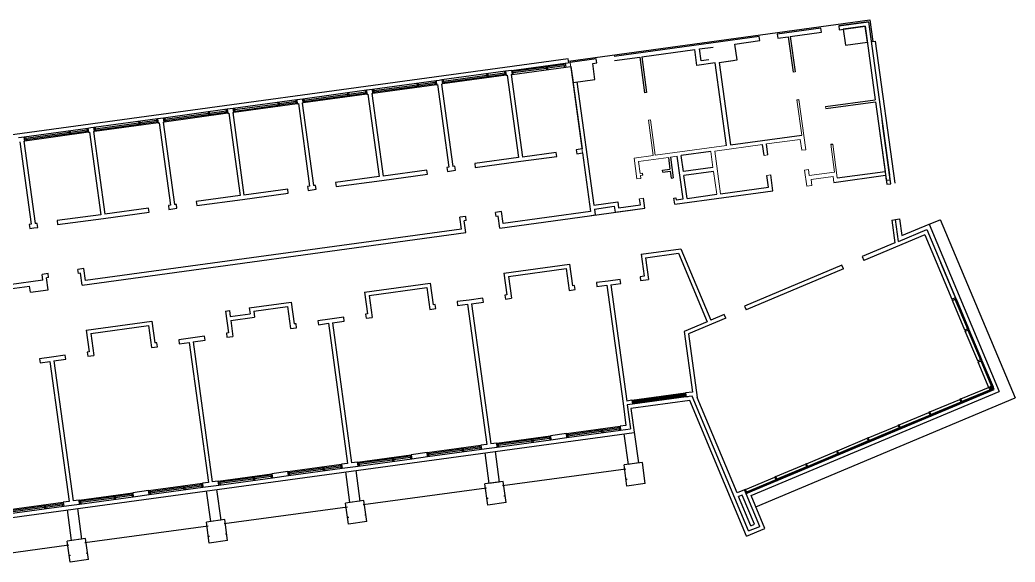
# Model space of a CAD drawing. Header units: millimetres. Extents: x 11680833 to 11851339, y -6212777 to -6078411.
# Drawn here: x 11724949 to 11774526, y -6105436 to -6078411 of the extents above; entities that cross this region are included whole.
import ezdxf

# ---------------------------------------------------------------- set-up
doc = ezdxf.new("R2010")
doc.units = ezdxf.units.MM
doc.header["$LTSCALE"] = 10
for name, color, linetype in [('A-WALL', 7, 'Continuous'), ('A—\\M+5C3C5\\M+5B4B0', 135, 'Continuous'), ('A—\\M+5C7BD\\M+5CCE5', 7, 'Continuous'), ('E2-RI-2F$0$A-GLAZ', 6, 'Continuous'), ('E2-RI-2F$0$A-GLAZ-CWMG', 3, 'Continuous'), ('E2-RW-12345F$0$A-WALL', 7, 'Continuous')]:
    doc.layers.add(name, color=color, linetype=linetype)

msp = doc.modelspace()

# ---------------------------------------------------------------- hatches: boundary and pattern name
at = {"layer": 'A—\\M+5C3C5\\M+5B4B0'}
h = msp.add_hatch(dxfattribs=at)
h.set_pattern_fill('ANSI32', color=256, scale=200, angle=45, style=0)
h.set_pattern_definition([(277.7833396, (0, 0), (74.30904464, 10.15706082), []), (277.7833396, (-21.384, -28.155), (74.30904464, 10.15706082), [])])
h.paths.add_polyline_path([(11755555, -6097507), (11758131, -6097155), (11758117, -6097056), (11755541, -6097408)])

# ---------------------------------------------------------------- linework, layer by layer
for p, q in [((11749146, -6080972), (11749173, -6081170)), ((11745678, -6081446), (11745705, -6081644)), ((11745975, -6081406), (11746002, -6081604)), ((11742210, -6081920), (11742237, -6082118)), ((11742507, -6081880), (11742534, -6082078)), ((11738742, -6082394), (11738769, -6082592)), ((11739040, -6082354), (11739067, -6082552)), ((11735275, -6082868), (11735302, -6083066)), ((11735572, -6082828), (11735599, -6083026)), ((11731807, -6083342), (11731834, -6083540)), ((11732104, -6083302), (11732131, -6083500)), ((11728339, -6083816), (11728366, -6084014)), ((11728636, -6083776), (11728663, -6083974)), ((11725169, -6084250), (11725196, -6084448)), ((11757642, -6087381), (11757989, -6087333)), ((11753409, -6088161), (11753607, -6088134)), ((11753409, -6088161), (11753607, -6088134)), ((11753409, -6088161), (11753607, -6088134))]:
    msp.add_line(p, q)
at = {"layer": 'A-WALL'}
for p, q in [((11735186, -6092923), (11735384, -6092896)), ((11735384, -6092896), (11735425, -6093193)), ((11736375, -6092760), (11736416, -6093058)), ((11736601, -6092932), (11736641, -6093229)), ((11735425, -6093193), (11736416, -6093058)), ((11735452, -6093391), (11736641, -6093229))]:
    msp.add_line(p, q, dxfattribs=at)
at = {"layer": 'A—\\M+5C3C5\\M+5B4B0', "color": 8}
for p, q in [((11752276, -6080464), (11767297, -6078411)), ((11767297, -6078411), (11767443, -6079481)), ((11767364, -6079492), (11767562, -6079464)), ((11767562, -6079464), (11768530, -6086549)), ((11752260, -6080344), (11714293, -6085535)), ((11752287, -6080543), (11752260, -6080344)), ((11768576, -6088359), (11768774, -6088332)), ((11768774, -6088332), (11768888, -6089164)), ((11770238, -6088597), (11770796, -6088374)), ((11770791, -6088364), (11774526, -6097254)), ((11768888, -6089164), (11770238, -6088597)), ((11770238, -6088597), (11773740, -6096934)), ((11761382, -6102124), (11773740, -6096934)), ((11758315, -6097382), (11755390, -6097782)), ((11761143, -6104144), (11758315, -6097382)), ((11761614, -6102677), (11774526, -6097254)), ((11755390, -6097782), (11755761, -6100496)), ((11720360, -6103781), (11755553, -6098970)), ((11755038, -6099041), (11755246, -6100567)), ((11748617, -6099918), (11748826, -6101444)), ((11748102, -6099989), (11748311, -6101515)), ((11741682, -6100866), (11741890, -6102392)), ((11755960, -6100469), (11755048, -6100594)), ((11755192, -6101644), (11755048, -6100594)), ((11755761, -6100496), (11755246, -6100567)), ((11756103, -6101519), (11755960, -6100469)), ((11741167, -6100937), (11741375, -6102463)), ((11734231, -6101885), (11734440, -6103411)), ((11734746, -6101814), (11734955, -6103340)), ((11749024, -6101417), (11748113, -6101542)), ((11748256, -6102592), (11748113, -6101542)), ((11748826, -6101444), (11748311, -6101515)), ((11749168, -6102467), (11749024, -6101417)), ((11756103, -6101519), (11755192, -6101644)), ((11742089, -6102365), (11741177, -6102490)), ((11741890, -6102392), (11741375, -6102463)), ((11742232, -6103415), (11742089, -6102365)), ((11762065, -6103758), (11761382, -6102124)), ((11727296, -6102833), (11727504, -6104359)), ((11727811, -6102762), (11728019, -6104288)), ((11741321, -6103540), (11741177, -6102490)), ((11749168, -6102467), (11748256, -6102592)), ((11735153, -6103313), (11734242, -6103438)), ((11734955, -6103340), (11734440, -6103411)), ((11735297, -6104363), (11735153, -6103313)), ((11734385, -6104488), (11734242, -6103438)), ((11742232, -6103415), (11741321, -6103540)), ((11761143, -6104144), (11762065, -6103758)), ((11728218, -6104261), (11727306, -6104386)), ((11727450, -6105436), (11727306, -6104386)), ((11728019, -6104288), (11727504, -6104359)), ((11728361, -6105311), (11728218, -6104261)), ((11735297, -6104363), (11734385, -6104488)), ((11728361, -6105311), (11727450, -6105436))]:
    msp.add_line(p, q, dxfattribs=at)
at = {"layer": 'A—\\M+5C3C5\\M+5B4B0'}
for p, q in [((11749443, -6080932), (11752118, -6080566)), ((11752085, -6080772), (11752058, -6080574)), ((11749146, -6080972), (11745975, -6081406)), ((11748263, -6081160), (11749095, -6081046)), ((11749086, -6080980), (11749113, -6081179)), ((11749470, -6081130), (11752145, -6080764)), ((11749529, -6081122), (11749502, -6080923)), ((11751176, -6080762), (11749511, -6080990)), ((11751185, -6080828), (11749520, -6081056)), ((11751194, -6080894), (11751167, -6080696)), ((11751253, -6080886), (11751226, -6080688)), ((11752067, -6080640), (11751235, -6080754)), ((11752076, -6080706), (11751244, -6080820)), ((11745678, -6081446), (11742507, -6081880)), ((11744727, -6081576), (11744754, -6081774)), ((11744786, -6081568), (11744813, -6081766)), ((11744795, -6081634), (11745627, -6081520)), ((11745618, -6081454), (11745645, -6081653)), ((11745705, -6081644), (11745678, -6081446)), ((11749173, -6081170), (11746002, -6081604)), ((11746034, -6081397), (11746062, -6081596)), ((11746043, -6081464), (11748203, -6081168)), ((11746052, -6081530), (11748212, -6081234)), ((11748194, -6081102), (11748221, -6081300)), ((11748254, -6081094), (11748281, -6081292)), ((11748272, -6081226), (11749104, -6081112)), ((11742210, -6081920), (11739040, -6082354)), ((11741259, -6082050), (11741286, -6082248)), ((11741318, -6082042), (11741345, -6082240)), ((11741327, -6082108), (11742160, -6081994)), ((11741336, -6082174), (11742169, -6082060)), ((11742151, -6081928), (11742178, -6082127)), ((11742237, -6082118), (11742210, -6081920)), ((11745705, -6081644), (11742534, -6082078)), ((11742567, -6081871), (11742594, -6082070)), ((11742576, -6081937), (11744736, -6081642)), ((11742585, -6082004), (11744745, -6081708)), ((11744804, -6081700), (11745636, -6081586)), ((11738742, -6082394), (11735572, -6082828)), ((11737791, -6082524), (11737818, -6082722)), ((11737851, -6082516), (11737878, -6082714)), ((11737860, -6082582), (11738692, -6082468)), ((11737869, -6082648), (11738701, -6082534)), ((11738683, -6082402), (11738710, -6082601)), ((11738769, -6082592), (11738742, -6082394)), ((11742237, -6082118), (11739067, -6082552)), ((11739099, -6082345), (11739126, -6082544)), ((11739108, -6082411), (11741268, -6082116)), ((11739117, -6082478), (11741277, -6082182)), ((11735275, -6082868), (11732104, -6083302)), ((11735302, -6083066), (11732131, -6083500)), ((11732173, -6083359), (11734332, -6083064)), ((11734323, -6082998), (11734350, -6083196)), ((11734383, -6082990), (11734410, -6083188)), ((11734392, -6083056), (11735224, -6082942)), ((11734401, -6083122), (11735233, -6083008)), ((11735215, -6082876), (11735242, -6083075)), ((11735302, -6083066), (11735275, -6082868)), ((11738769, -6082592), (11735599, -6083026)), ((11735631, -6082819), (11735658, -6083018)), ((11735640, -6082885), (11737800, -6082590)), ((11735649, -6082952), (11737809, -6082656)), ((11731807, -6083342), (11728636, -6083776)), ((11731834, -6083540), (11728663, -6083974)), ((11728705, -6083833), (11730865, -6083538)), ((11730856, -6083472), (11730883, -6083670)), ((11730915, -6083464), (11730942, -6083662)), ((11730924, -6083530), (11731756, -6083416)), ((11730933, -6083596), (11731765, -6083482)), ((11731747, -6083350), (11731774, -6083549)), ((11731834, -6083540), (11731807, -6083342)), ((11732163, -6083293), (11732191, -6083492)), ((11732182, -6083426), (11734341, -6083130)), ((11728339, -6083816), (11725169, -6084250)), ((11728366, -6084014), (11725196, -6084448)), ((11725237, -6084307), (11727397, -6084012)), ((11727388, -6083946), (11727415, -6084144)), ((11727447, -6083938), (11727474, -6084136)), ((11727456, -6084004), (11728289, -6083890)), ((11727465, -6084070), (11728298, -6083956)), ((11728280, -6083824), (11728307, -6084022)), ((11728696, -6083767), (11728723, -6083966)), ((11728714, -6083900), (11730874, -6083604)), ((11725228, -6084241), (11725255, -6084440)), ((11725246, -6084374), (11727406, -6084078)), ((11773482, -6096836), (11770831, -6090524)), ((11771560, -6092259), (11771375, -6092337)), ((11772021, -6093873), (11771399, -6092392)), ((11771531, -6092336), (11772153, -6093817)), ((11772177, -6093807), (11771555, -6092326)), ((11771583, -6092315), (11772205, -6093795)), ((11772666, -6095408), (11772044, -6093928)), ((11772153, -6093817), (11772177, -6093807)), ((11772200, -6093862), (11772177, -6093872)), ((11772177, -6093872), (11772798, -6095353)), ((11772822, -6095343), (11772200, -6093862)), ((11772228, -6093850), (11772850, -6095331)), ((11773241, -6096779), (11772689, -6095464)), ((11772822, -6095408), (11773374, -6096724)), ((11773398, -6096714), (11772845, -6095398)), ((11771823, -6097305), (11773276, -6096694)), ((11773332, -6096827), (11771879, -6097438)), ((11771888, -6097461), (11773342, -6096851)), ((11773415, -6096706), (11773241, -6096779)), ((11773241, -6096779), (11773265, -6096835)), ((11773265, -6096835), (11773438, -6096762)), ((11773342, -6096851), (11773332, -6096827)), ((11773374, -6096724), (11773398, -6096714)), ((11773399, -6096793), (11773394, -6096780)), ((11773426, -6096702), (11773415, -6096706)), ((11773449, -6096757), (11773426, -6096702)), ((11773438, -6096762), (11773449, -6096757)), ((11755435, -6097372), (11758110, -6097006)), ((11755442, -6097421), (11758117, -6097056)), ((11758131, -6097155), (11755456, -6097520)), ((11758138, -6097204), (11755462, -6097570)), ((11770286, -6097950), (11771767, -6097328)), ((11771879, -6097438), (11771888, -6097461)), ((11771823, -6097461), (11770342, -6098083)), ((11770352, -6098106), (11771833, -6097484)), ((11771833, -6097484), (11771823, -6097461)), ((11768750, -6098595), (11770231, -6097973)), ((11770287, -6098106), (11768806, -6098728)), ((11768815, -6098752), (11770297, -6098130)), ((11770297, -6098130), (11770287, -6098106)), ((11770342, -6098083), (11770352, -6098106)), ((11752170, -6099029), (11754845, -6098664)), ((11752197, -6099227), (11754872, -6098862)), ((11753903, -6098860), (11752238, -6099087)), ((11753912, -6098926), (11752247, -6099153)), ((11753894, -6098794), (11753921, -6098992)), ((11753953, -6098786), (11753980, -6098984)), ((11754795, -6098738), (11753962, -6098852)), ((11754804, -6098804), (11753971, -6098918)), ((11754786, -6098672), (11754813, -6098870)), ((11754845, -6098664), (11754872, -6098862)), ((11767213, -6099241), (11768695, -6098619)), ((11768750, -6098751), (11767269, -6099374)), ((11767279, -6099397), (11768760, -6098775)), ((11768760, -6098775), (11768750, -6098751)), ((11768806, -6098728), (11768815, -6098752)), ((11748702, -6099503), (11751377, -6099138)), ((11748729, -6099701), (11751404, -6099336)), ((11750435, -6099334), (11748771, -6099561)), ((11750444, -6099400), (11748780, -6099627)), ((11750426, -6099268), (11750453, -6099466)), ((11750486, -6099260), (11750513, -6099458)), ((11751327, -6099212), (11750495, -6099326)), ((11751336, -6099278), (11750504, -6099392)), ((11751318, -6099146), (11751345, -6099344)), ((11751377, -6099138), (11751404, -6099336)), ((11752170, -6099029), (11752197, -6099227)), ((11752229, -6099021), (11752256, -6099219)), ((11765677, -6099886), (11767158, -6099264)), ((11767214, -6099397), (11765733, -6100019)), ((11765743, -6100042), (11767224, -6099420)), ((11767224, -6099420), (11767214, -6099397)), ((11767269, -6099374), (11767279, -6099397)), ((11745234, -6099977), (11747910, -6099612)), ((11745261, -6100175), (11747937, -6099810)), ((11746967, -6099808), (11745303, -6100035)), ((11746976, -6099874), (11745312, -6100101)), ((11746958, -6099742), (11746985, -6099940)), ((11747018, -6099734), (11747045, -6099932)), ((11747859, -6099686), (11747027, -6099800)), ((11747868, -6099752), (11747036, -6099866)), ((11747850, -6099620), (11747877, -6099818)), ((11747910, -6099612), (11747937, -6099810)), ((11748702, -6099503), (11748729, -6099701)), ((11748762, -6099495), (11748789, -6099693)), ((11764141, -6100531), (11765622, -6099909)), ((11741767, -6100451), (11744442, -6100086)), ((11741794, -6100649), (11744469, -6100284)), ((11743500, -6100282), (11741835, -6100509)), ((11743509, -6100348), (11741844, -6100575)), ((11743491, -6100216), (11743518, -6100414)), ((11743550, -6100208), (11743577, -6100406)), ((11744391, -6100160), (11743559, -6100274)), ((11744400, -6100226), (11743568, -6100340)), ((11744382, -6100094), (11744409, -6100292)), ((11744442, -6100086), (11744469, -6100284)), ((11745234, -6099977), (11745261, -6100175)), ((11745294, -6099969), (11745321, -6100167)), ((11765677, -6100042), (11764196, -6100664)), ((11764206, -6100688), (11765687, -6100066)), ((11765687, -6100066), (11765677, -6100042)), ((11765733, -6100019), (11765743, -6100042)), ((11738299, -6100925), (11740974, -6100560)), ((11738326, -6101123), (11741001, -6100758)), ((11738358, -6100917), (11738385, -6101115)), ((11740032, -6100756), (11738367, -6100983)), ((11740041, -6100822), (11738376, -6101049)), ((11740023, -6100690), (11740050, -6100888)), ((11740082, -6100682), (11740109, -6100880)), ((11740924, -6100634), (11740091, -6100748)), ((11740933, -6100700), (11740100, -6100814)), ((11740915, -6100568), (11740942, -6100766)), ((11740974, -6100560), (11741001, -6100758)), ((11741767, -6100451), (11741794, -6100649)), ((11741826, -6100443), (11741853, -6100641)), ((11762604, -6101177), (11764085, -6100555)), ((11764141, -6100687), (11762660, -6101310)), ((11762670, -6101333), (11764151, -6100711)), ((11764151, -6100711), (11764141, -6100687)), ((11764196, -6100664), (11764206, -6100688)), ((11734831, -6101399), (11737506, -6101034)), ((11734831, -6101399), (11734858, -6101597)), ((11734858, -6101597), (11737533, -6101232)), ((11734891, -6101391), (11734918, -6101589)), ((11736564, -6101230), (11734900, -6101457)), ((11736573, -6101296), (11734909, -6101523)), ((11736555, -6101164), (11736582, -6101362)), ((11736615, -6101156), (11736642, -6101354)), ((11737456, -6101108), (11736624, -6101222)), ((11737465, -6101174), (11736633, -6101288)), ((11737447, -6101042), (11737474, -6101240)), ((11737506, -6101034), (11737533, -6101232)), ((11738299, -6100925), (11738326, -6101123)), ((11761095, -6101810), (11762549, -6101200)), ((11762605, -6101333), (11761151, -6101943)), ((11761161, -6101967), (11762614, -6101356)), ((11762614, -6101356), (11762605, -6101333)), ((11762660, -6101310), (11762670, -6101333)), ((11731363, -6101873), (11734039, -6101508)), ((11731363, -6101873), (11731390, -6102071)), ((11731390, -6102071), (11734066, -6101706)), ((11731423, -6101865), (11731450, -6102063)), ((11733096, -6101704), (11731432, -6101931)), ((11733105, -6101770), (11731441, -6101997)), ((11733087, -6101638), (11733114, -6101836)), ((11733147, -6101630), (11733174, -6101828)), ((11733988, -6101582), (11733156, -6101696)), ((11733997, -6101648), (11733165, -6101762)), ((11733979, -6101516), (11734006, -6101714)), ((11734039, -6101508), (11734066, -6101706)), ((11761095, -6101810), (11761040, -6101834)), ((11761040, -6101834), (11761117, -6102018)), ((11761161, -6101968), (11761095, -6101810)), ((11727896, -6102347), (11730571, -6101982)), ((11727896, -6102347), (11727923, -6102545)), ((11727923, -6102545), (11730598, -6102180)), ((11727955, -6102339), (11727982, -6102537)), ((11729629, -6102178), (11727964, -6102405)), ((11729638, -6102244), (11727973, -6102471)), ((11729620, -6102112), (11729647, -6102310)), ((11729679, -6102104), (11729706, -6102302)), ((11730520, -6102056), (11729688, -6102170)), ((11730529, -6102122), (11729697, -6102236)), ((11730511, -6101990), (11730538, -6102188)), ((11730571, -6101982), (11730598, -6102180)), ((11761117, -6102018), (11761173, -6101995)), ((11761151, -6101943), (11761161, -6101967)), ((11761173, -6101995), (11761161, -6101968)), ((11724428, -6102821), (11727103, -6102456)), ((11724455, -6103019), (11727130, -6102654)), ((11726161, -6102652), (11724496, -6102879)), ((11726170, -6102718), (11724505, -6102945)), ((11726152, -6102586), (11726179, -6102784)), ((11726211, -6102578), (11726238, -6102776)), ((11727053, -6102530), (11726220, -6102644)), ((11727062, -6102596), (11726229, -6102710)), ((11727044, -6102464), (11727071, -6102662)), ((11727103, -6102456), (11727130, -6102654))]:
    msp.add_line(p, q, dxfattribs=at)
at = {"layer": 'A—\\M+5C3C5\\M+5B4B0', "extrusion": (0, 0, -1)}
for p, q in [((11771549, -6092264), (11771375, -6092337)), ((11771375, -6092337), (11771399, -6092392)), ((11771399, -6092392), (11771572, -6092319)), ((11771560, -6092259), (11771549, -6092264)), ((11771583, -6092315), (11771560, -6092259)), ((11771572, -6092319), (11771583, -6092315)), ((11772194, -6093800), (11772021, -6093873)), ((11772021, -6093873), (11772044, -6093928)), ((11772044, -6093928), (11772217, -6093855)), ((11772205, -6093795), (11772194, -6093800)), ((11772228, -6093850), (11772205, -6093795)), ((11772217, -6093855), (11772228, -6093850)), ((11772839, -6095335), (11772666, -6095408)), ((11772666, -6095408), (11772689, -6095464)), ((11772689, -6095464), (11772862, -6095391)), ((11772850, -6095331), (11772839, -6095335)), ((11772873, -6095386), (11772850, -6095331)), ((11772862, -6095391), (11772873, -6095386)), ((11773331, -6096671), (11773276, -6096694)), ((11773276, -6096694), (11773342, -6096851)), ((11773398, -6096828), (11773331, -6096671)), ((11773342, -6096851), (11773354, -6096879)), ((11773354, -6096879), (11773409, -6096855)), ((11773409, -6096855), (11773398, -6096828)), ((11771823, -6097305), (11771767, -6097328)), ((11771767, -6097328), (11771833, -6097485)), ((11771889, -6097462), (11771823, -6097305)), ((11771833, -6097485), (11771845, -6097512)), ((11771845, -6097512), (11771900, -6097489)), ((11771900, -6097489), (11771889, -6097462)), ((11770286, -6097950), (11770231, -6097973)), ((11770231, -6097973), (11770297, -6098131)), ((11770352, -6098107), (11770286, -6097950)), ((11770297, -6098131), (11770308, -6098158)), ((11770308, -6098158), (11770364, -6098134)), ((11770364, -6098134), (11770352, -6098107)), ((11768750, -6098595), (11768695, -6098619)), ((11768695, -6098619), (11768761, -6098776)), ((11768816, -6098753), (11768750, -6098595)), ((11768761, -6098776), (11768772, -6098803)), ((11768772, -6098803), (11768827, -6098780)), ((11768827, -6098780), (11768816, -6098753)), ((11767213, -6099241), (11767158, -6099264)), ((11767158, -6099264), (11767224, -6099421)), ((11767279, -6099398), (11767213, -6099241)), ((11767224, -6099421), (11767236, -6099448)), ((11767236, -6099448), (11767291, -6099425)), ((11767291, -6099425), (11767279, -6099398)), ((11765677, -6099886), (11765622, -6099909)), ((11765622, -6099909), (11765688, -6100067)), ((11765743, -6100043), (11765677, -6099886)), ((11765688, -6100067), (11765699, -6100094)), ((11765699, -6100094), (11765754, -6100070)), ((11765754, -6100070), (11765743, -6100043)), ((11764141, -6100531), (11764085, -6100555)), ((11764085, -6100555), (11764151, -6100712)), ((11764207, -6100689), (11764141, -6100531)), ((11764151, -6100712), (11764163, -6100739)), ((11764163, -6100739), (11764218, -6100716)), ((11764218, -6100716), (11764207, -6100689)), ((11762604, -6101177), (11762549, -6101200)), ((11762549, -6101200), (11762615, -6101357)), ((11762670, -6101334), (11762604, -6101177)), ((11762615, -6101357), (11762626, -6101384)), ((11762626, -6101384), (11762682, -6101361)), ((11762682, -6101361), (11762670, -6101334))]:
    msp.add_line(p, q, dxfattribs=at)
at = {"layer": 'A—\\M+5C3C5\\M+5B4B0'}
for points in [[(11755483, -6097416), (11755496, -6097515)], [(11755508, -6097412), (11755521, -6097511)]]:
    msp.add_lwpolyline(points, dxfattribs=at)
at = {"layer": 'A—\\M+5C3C5\\M+5B4B0', "color": 8}
for points in [[(11748992, -6101623), (11755135, -6100784)], [(11755146, -6101307), (11755205, -6101299)], [(11742056, -6102571), (11748199, -6101732)], [(11748210, -6102255), (11748270, -6102247)], [(11749062, -6102139), (11749122, -6102131)], [(11735121, -6103519), (11741264, -6102680)], [(11741275, -6103203), (11741334, -6103195)], [(11742127, -6103087), (11742186, -6103079)], [(11728185, -6104467), (11734328, -6103628)], [(11734339, -6104151), (11734399, -6104143)], [(11735191, -6104035), (11735251, -6104027)], [(11721250, -6105415), (11727393, -6104576)], [(11727404, -6105099), (11727463, -6105091)], [(11728256, -6104983), (11728315, -6104975)]]:
    msp.add_lwpolyline(points, dxfattribs=at)
at = {"layer": 'A—\\M+5C7BD\\M+5CCE5'}
for p, q in [((11767228, -6078501), (11765742, -6078704)), ((11765742, -6078704), (11767228, -6078501)), ((11767228, -6078501), (11765742, -6078704)), ((11765742, -6078704), (11767228, -6078501)), ((11767228, -6078501), (11768271, -6086130)), ((11767228, -6078501), (11768271, -6086130)), ((11764850, -6078826), (11762671, -6079124)), ((11764850, -6078826), (11762671, -6079124)), ((11763327, -6079236), (11764878, -6079024)), ((11764878, -6079024), (11764850, -6078826)), ((11764878, -6079024), (11764850, -6078826)), ((11765742, -6078704), (11765769, -6078902)), ((11765742, -6078704), (11765769, -6078902)), ((11765769, -6078902), (11767057, -6078726)), ((11765769, -6078902), (11767057, -6078726)), ((11765967, -6078875), (11766076, -6079668)), ((11765967, -6078875), (11766076, -6079668)), ((11767057, -6078726), (11767558, -6082392)), ((11767057, -6078726), (11767558, -6082392)), ((11761779, -6079246), (11754547, -6080234)), ((11761779, -6079246), (11754547, -6080234)), ((11760568, -6079613), (11761806, -6079444)), ((11760568, -6079613), (11761806, -6079444)), ((11761806, -6079444), (11761779, -6079246)), ((11761806, -6079444), (11761779, -6079246)), ((11762671, -6079124), (11762698, -6079322)), ((11762671, -6079124), (11762698, -6079322)), ((11762698, -6079322), (11763227, -6079250)), ((11762698, -6079322), (11763227, -6079250)), ((11763227, -6079250), (11763468, -6081008)), ((11763327, -6079236), (11763567, -6080995)), ((11755925, -6080248), (11758570, -6079886)), ((11755925, -6080248), (11758570, -6079886)), ((11758798, -6079855), (11759478, -6079762)), ((11758798, -6079855), (11759478, -6079762)), ((11759478, -6079762), (11759478, -6079762)), ((11759478, -6079762), (11759478, -6079762)), ((11760676, -6080406), (11760568, -6079613)), ((11752118, -6080566), (11752366, -6080532)), ((11752118, -6080566), (11752145, -6080764)), ((11753655, -6080356), (11752367, -6080532)), ((11753655, -6080356), (11752367, -6080532)), ((11753483, -6080581), (11753682, -6080554)), ((11753483, -6080581), (11753682, -6080554)), ((11753682, -6080554), (11753655, -6080356)), ((11753682, -6080554), (11753655, -6080356)), ((11753682, -6080554), (11753682, -6080554)), ((11753682, -6080554), (11753682, -6080554)), ((11754574, -6080432), (11755826, -6080261)), ((11754574, -6080432), (11755826, -6080261)), ((11755826, -6080261), (11756070, -6082049)), ((11755826, -6080261), (11756070, -6082049)), ((11755925, -6080248), (11756169, -6082036)), ((11755925, -6080248), (11756169, -6082036)), ((11759784, -6080528), (11760676, -6080406)), ((11759784, -6080528), (11760478, -6080433)), ((11759784, -6080528), (11760346, -6084640)), ((11749443, -6080932), (11749146, -6080972)), ((11749173, -6081170), (11749146, -6080972)), ((11749443, -6080932), (11749470, -6081130)), ((11752145, -6080764), (11752394, -6080730)), ((11752393, -6080730), (11752956, -6084842)), ((11752393, -6080730), (11752956, -6084842)), ((11745827, -6081426), (11745678, -6081446)), ((11745678, -6081446), (11745705, -6081644)), ((11745975, -6081406), (11745827, -6081426)), ((11745975, -6081406), (11746002, -6081604)), ((11749173, -6081170), (11749223, -6081163)), ((11749223, -6081163), (11749785, -6085275)), ((11749421, -6081136), (11749470, -6081130)), ((11749421, -6081136), (11749983, -6085248)), ((11752700, -6081496), (11753540, -6087639)), ((11752700, -6081496), (11753540, -6087639)), ((11742360, -6081900), (11742210, -6081920)), ((11742210, -6081920), (11742237, -6082118)), ((11742507, -6081880), (11742360, -6081900)), ((11742486, -6082084), (11742534, -6082078)), ((11742534, -6082078), (11742507, -6081880)), ((11742507, -6081880), (11742534, -6082078)), ((11745705, -6081644), (11745755, -6081638)), ((11745755, -6081638), (11746317, -6085749)), ((11745953, -6081610), (11746002, -6081604)), ((11745953, -6081610), (11746516, -6085722)), ((11738892, -6082374), (11738742, -6082394)), ((11739039, -6082354), (11738892, -6082374)), ((11739018, -6082558), (11739067, -6082552)), ((11739018, -6082558), (11739580, -6086670)), ((11739067, -6082552), (11739039, -6082354)), ((11739040, -6082354), (11739067, -6082552)), ((11742237, -6082118), (11742288, -6082112)), ((11742288, -6082112), (11742850, -6086223)), ((11742486, -6082084), (11743048, -6086196)), ((11765081, -6082731, 0), (11767558, -6082392)), ((11765081, -6082731, 0), (11767558, -6082392)), ((11765095, -6082830, 0), (11767572, -6082491)), ((11765095, -6082830, 0), (11767572, -6082491)), ((11767572, -6082491), (11768046, -6085959)), ((11767572, -6082491), (11768046, -6085959)), ((11735424, -6082848), (11735275, -6082868)), ((11735302, -6083066), (11735352, -6083060)), ((11735352, -6083060), (11735914, -6087171)), ((11735572, -6082828), (11735424, -6082848)), ((11735550, -6083033), (11735599, -6083026)), ((11735550, -6083033), (11736112, -6087144)), ((11735599, -6083026), (11735572, -6082828)), ((11735572, -6082828), (11735599, -6083026)), ((11738769, -6082592), (11738820, -6082586)), ((11738820, -6082586), (11739382, -6086697)), ((11731956, -6083322), (11731807, -6083342)), ((11731807, -6083342), (11731834, -6083541)), ((11731834, -6083541), (11731884, -6083534)), ((11731884, -6083534), (11732446, -6087645)), ((11732104, -6083302), (11731956, -6083322)), ((11732082, -6083507), (11732131, -6083500)), ((11732082, -6083507), (11732644, -6087618)), ((11732131, -6083500), (11732104, -6083302)), ((11732104, -6083302), (11732131, -6083500)), ((11768305, -6086378, 0), (11767898, -6083405, 0)), ((11728489, -6083796), (11728339, -6083816)), ((11728339, -6083816), (11728366, -6084015)), ((11728366, -6084015), (11728417, -6084008)), ((11728417, -6084008), (11728979, -6088119)), ((11728636, -6083776), (11728489, -6083796)), ((11728615, -6083981), (11728663, -6083974)), ((11728615, -6083981), (11729177, -6088092)), ((11728663, -6083974), (11728636, -6083776)), ((11728636, -6083776), (11728663, -6083974)), ((11767755, -6083829), (11768134, -6086603)), ((11768332, -6086576), (11767939, -6083702)), ((11725021, -6084270), (11724871, -6084290)), ((11724949, -6084482), (11725511, -6088593)), ((11725168, -6084250), (11725021, -6084270)), ((11725147, -6084455), (11725196, -6084448)), ((11725147, -6084455), (11725709, -6088566)), ((11725196, -6084448), (11725168, -6084250)), ((11725169, -6084250), (11725196, -6084448)), ((11760346, -6084639), (11763898, -6084154)), ((11751668, -6085018), (11749983, -6085248)), ((11751695, -6085216), (11751668, -6085018)), ((11752956, -6084842), (11752658, -6084883)), ((11752658, -6084883), (11752685, -6085081)), ((11752685, -6085081), (11752983, -6085040)), ((11752983, -6085040), (11753382, -6087963)), ((11752983, -6085040), (11753382, -6087963)), ((11749785, -6085275), (11747605, -6085573)), ((11747632, -6085772), (11749911, -6085460)), ((11749911, -6085460), (11751695, -6085216)), ((11745227, -6085898), (11743048, -6086196)), ((11745255, -6086097), (11745227, -6085898)), ((11746317, -6085749), (11746218, -6085763)), ((11746218, -6085763), (11746245, -6085961)), ((11746245, -6085961), (11746444, -6085934)), ((11746444, -6085934), (11746642, -6085907)), ((11746615, -6085709), (11746516, -6085722)), ((11746642, -6085907), (11746615, -6085709)), ((11747605, -6085573), (11747632, -6085772)), ((11765668, -6086284), (11768046, -6085959)), ((11765668, -6086284), (11768046, -6085959)), ((11742850, -6086223), (11740670, -6086521)), ((11740670, -6086521), (11740697, -6086720)), ((11740697, -6086720), (11742976, -6086408)), ((11742976, -6086408), (11745255, -6086097)), ((11765497, -6086509), (11768073, -6086157)), ((11765497, -6086509), (11768073, -6086157)), ((11768073, -6086157), (11768107, -6086405, 0)), ((11768106, -6086405, 0), (11768305, -6086378, 0)), ((11738292, -6086846), (11736112, -6087144)), ((11738319, -6087045), (11738292, -6086846)), ((11739382, -6086697), (11739283, -6086711)), ((11739283, -6086711), (11739310, -6086909)), ((11739310, -6086909), (11739508, -6086882)), ((11739508, -6086882), (11739706, -6086855)), ((11739679, -6086657), (11739580, -6086670)), ((11739706, -6086855), (11739679, -6086657)), ((11768134, -6086603), (11768332, -6086576)), ((11735914, -6087171), (11733734, -6087469)), ((11733734, -6087469), (11733761, -6087668)), ((11733761, -6087668), (11736040, -6087356)), ((11736040, -6087356), (11738319, -6087045)), ((11729105, -6088304), (11731384, -6087993)), ((11731356, -6087794), (11729177, -6088092)), ((11731384, -6087993), (11731356, -6087794)), ((11732446, -6087645), (11732347, -6087659)), ((11732347, -6087659), (11732374, -6087857)), ((11732374, -6087857), (11732572, -6087830)), ((11732572, -6087830), (11732771, -6087803)), ((11732744, -6087605), (11732644, -6087618)), ((11732771, -6087803), (11732744, -6087605)), ((11748942, -6087964), (11748644, -6088005)), ((11748671, -6088203), (11748644, -6088005)), ((11749023, -6088559), (11748942, -6087964)), ((11753382, -6087963), (11749023, -6088559)), ((11753567, -6087837), (11753607, -6088134)), ((11753567, -6087837), (11753607, -6088134)), ((11753806, -6088107), (11756084, -6087796)), ((11754598, -6087999), (11756084, -6087796)), ((11728979, -6088119), (11726799, -6088417)), ((11726799, -6088417), (11726826, -6088616)), ((11726826, -6088616), (11729105, -6088304)), ((11747158, -6088208), (11746861, -6088249)), ((11746942, -6088843), (11746861, -6088249)), ((11747185, -6088406), (11747086, -6088420)), ((11747167, -6089014), (11747086, -6088420)), ((11747185, -6088406), (11747158, -6088208)), ((11748770, -6088190), (11748671, -6088203)), ((11748852, -6088784), (11748770, -6088190)), ((11748852, -6088784), (11753806, -6088107)), ((11768378, -6088386), (11768576, -6088359)), ((11768378, -6088386), (11768534, -6089529)), ((11768725, -6089449), (11768576, -6088359)), ((11725511, -6088593), (11725412, -6088607)), ((11725412, -6088607), (11725439, -6088805)), ((11725439, -6088805), (11725637, -6088778)), ((11725637, -6088778), (11725835, -6088751)), ((11725808, -6088553), (11725709, -6088566)), ((11725835, -6088751), (11725808, -6088553)), ((11728045, -6091628), (11747167, -6089014)), ((11746942, -6088843), (11728216, -6091403)), ((11768725, -6089449), (11770131, -6088858)), ((11770131, -6088858), (11771560, -6092259)), ((11770024, -6089120), (11766988, -6090395)), ((11770024, -6089120), (11771375, -6092337)), ((11755894, -6090093), (11757875, -6089822)), ((11757875, -6089822), (11759369, -6093378)), ((11768534, -6089529), (11766911, -6090211)), ((11755894, -6090093), (11756043, -6091182)), ((11756119, -6090264), (11757750, -6090041)), ((11756119, -6090264), (11756268, -6091353)), ((11757750, -6090041), (11759184, -6093456)), ((11766911, -6090211), (11766988, -6090395)), ((11728135, -6090808), (11727838, -6090849)), ((11727865, -6091047), (11727838, -6090849)), ((11728216, -6091403), (11728135, -6090808)), ((11749057, -6091027), (11752327, -6090580)), ((11749283, -6091198), (11752156, -6090805)), ((11752156, -6090805), (11752305, -6091895)), ((11752327, -6090580), (11752476, -6091670)), ((11765897, -6090637), (11761047, -6092674)), ((11765974, -6090821), (11761124, -6092858)), ((11765974, -6090821), (11765897, -6090637)), ((11726095, -6091390), (11724411, -6091620)), ((11726352, -6091052), (11726054, -6091093)), ((11726095, -6091390), (11726054, -6091093)), ((11726379, -6091250), (11726280, -6091264)), ((11726361, -6091858), (11726280, -6091264)), ((11726379, -6091250), (11726352, -6091052)), ((11727964, -6091034), (11727865, -6091047)), ((11728045, -6091628), (11727964, -6091034)), ((11749057, -6091027), (11749206, -6092117)), ((11749283, -6091198), (11749432, -6092288)), ((11754259, -6091426), (11753665, -6091507)), ((11754854, -6091345), (11754259, -6091426)), ((11754259, -6091426), (11754259, -6091426)), ((11754881, -6091543), (11754854, -6091345)), ((11756043, -6091182), (11755845, -6091209)), ((11755845, -6091209), (11755872, -6091408)), ((11755872, -6091408), (11756268, -6091353)), ((11724438, -6091818), (11725428, -6091683)), ((11725469, -6091980), (11725428, -6091683)), ((11725428, -6091683), (11725428, -6091683)), ((11725469, -6091980), (11726361, -6091858)), ((11742122, -6091975), (11745391, -6091528)), ((11742122, -6091975), (11742271, -6093065)), ((11742347, -6092146), (11745220, -6091753)), ((11745220, -6091753), (11745369, -6092843)), ((11745391, -6091528), (11745540, -6092618)), ((11752305, -6091895), (11752602, -6091855)), ((11752575, -6091656), (11752476, -6091670)), ((11752602, -6091855), (11752575, -6091656)), ((11753665, -6091507), (11753692, -6091706)), ((11753692, -6091706), (11754187, -6091638)), ((11754187, -6091638), (11754993, -6097533)), ((11754385, -6091611), (11754881, -6091543)), ((11754385, -6091611), (11755178, -6097407)), ((11736375, -6092760), (11738456, -6092476)), ((11738456, -6092476), (11738605, -6093566)), ((11742347, -6092146), (11742496, -6093236)), ((11747324, -6092374), (11746729, -6092455)), ((11746729, -6092455), (11746756, -6092654)), ((11748017, -6092279), (11747324, -6092374)), ((11747450, -6092559), (11748044, -6092478)), ((11748044, -6092478), (11748017, -6092279)), ((11749206, -6092117), (11749107, -6092130)), ((11749107, -6092130), (11749134, -6092329)), ((11749134, -6092329), (11749432, -6092288)), ((11735186, -6092923), (11735385, -6092896)), ((11735186, -6092923), (11735335, -6094013)), ((11736601, -6092932), (11738285, -6092701)), ((11738285, -6092701), (11738434, -6093791)), ((11745369, -6092843), (11745667, -6092803)), ((11745639, -6092604), (11745540, -6092618)), ((11745667, -6092803), (11745639, -6092604)), ((11746756, -6092654), (11747252, -6092586)), ((11747252, -6092586), (11748207, -6099571)), ((11747450, -6092559), (11748405, -6099544)), ((11761047, -6092674), (11761124, -6092858)), ((11728251, -6093871), (11731520, -6093424)), ((11731520, -6093424), (11731669, -6094514)), ((11735452, -6093391), (11735561, -6094184)), ((11740388, -6093322), (11739794, -6093403)), ((11739794, -6093403), (11739821, -6093602)), ((11741082, -6093227), (11740388, -6093322)), ((11740514, -6093507), (11741109, -6093426)), ((11741109, -6093426), (11741082, -6093227)), ((11742271, -6093065), (11742172, -6093078)), ((11742172, -6093078), (11742199, -6093277)), ((11742199, -6093277), (11742496, -6093236)), ((11759184, -6093456), (11758034, -6093939)), ((11760110, -6093284), (11758253, -6094064)), ((11760033, -6093099), (11759369, -6093378)), ((11760110, -6093284), (11760033, -6093099)), ((11728251, -6093871), (11728400, -6094961)), ((11728476, -6094042), (11731349, -6093649)), ((11731349, -6093649), (11731498, -6094739)), ((11738434, -6093791), (11738731, -6093751)), ((11738704, -6093552), (11738605, -6093566)), ((11738731, -6093751), (11738704, -6093552)), ((11739821, -6093602), (11740316, -6093534)), ((11740316, -6093534), (11741271, -6100519)), ((11740514, -6093507), (11741469, -6100492)), ((11758034, -6093939), (11758447, -6096960)), ((11728476, -6094042), (11728625, -6095132)), ((11733453, -6094270), (11732858, -6094351)), ((11732858, -6094351), (11732885, -6094550)), ((11734146, -6094175), (11733453, -6094270)), ((11733579, -6094455), (11734173, -6094374)), ((11733579, -6094455), (11734534, -6101440)), ((11734173, -6094374), (11734146, -6094175)), ((11735335, -6094013), (11735236, -6094026)), ((11735236, -6094026), (11735263, -6094225)), ((11735263, -6094225), (11735561, -6094184)), ((11758253, -6094064), (11758687, -6097235)), ((11728400, -6094961), (11728301, -6094974)), ((11731498, -6094739), (11731796, -6094699)), ((11731768, -6094500), (11731669, -6094514)), ((11731796, -6094699), (11731768, -6094500)), ((11732885, -6094550), (11733381, -6094482)), ((11733381, -6094482), (11734336, -6101467)), ((11726517, -6095218), (11725923, -6095299)), ((11725923, -6095299), (11725950, -6095498)), ((11725950, -6095498), (11726445, -6095430)), ((11726445, -6095430), (11727400, -6102415)), ((11727211, -6095123), (11726517, -6095218)), ((11726643, -6095403), (11727238, -6095322)), ((11726643, -6095403), (11727598, -6102388)), ((11727238, -6095322), (11727211, -6095123)), ((11728301, -6094974), (11728328, -6095173)), ((11728328, -6095173), (11728625, -6095132)), ((11761125, -6102015), (11773482, -6096836)), ((11755435, -6097372), (11755178, -6097407)), ((11755435, -6097372), (11755462, -6097570)), ((11758447, -6096960), (11758110, -6097006)), ((11758110, -6097006), (11758138, -6097204)), ((11758440, -6097163), (11758138, -6097204)), ((11758235, -6097191), (11758138, -6097204)), ((11761250, -6103883), (11758440, -6097163)), ((11760674, -6101987), (11758687, -6097235)), ((11754993, -6097535), (11755142, -6098623)), ((11755462, -6097570), (11755205, -6097605)), ((11755205, -6097605), (11755367, -6098794)), ((11755142, -6098623), (11754845, -6098664)), ((11754845, -6098664), (11754872, -6098862)), ((11754872, -6098862), (11755367, -6098794)), ((11752170, -6099029), (11751377, -6099138)), ((11751377, -6099138), (11751404, -6099336)), ((11751404, -6099336), (11752197, -6099227)), ((11752197, -6099227), (11752170, -6099029)), ((11748207, -6099571), (11747909, -6099612)), ((11747909, -6099612), (11747937, -6099810)), ((11747937, -6099810), (11748333, -6099756)), ((11748333, -6099756), (11748729, -6099701)), ((11748702, -6099503), (11748405, -6099544)), ((11748729, -6099701), (11748702, -6099503)), ((11745234, -6099977), (11744442, -6100086)), ((11744442, -6100086), (11744469, -6100284)), ((11744469, -6100284), (11745261, -6100175)), ((11745261, -6100175), (11745234, -6099977)), ((11741271, -6100519), (11740974, -6100560)), ((11740974, -6100560), (11741001, -6100758)), ((11741001, -6100758), (11741397, -6100704)), ((11741397, -6100704), (11741794, -6100649)), ((11741767, -6100451), (11741469, -6100492)), ((11741794, -6100649), (11741767, -6100451)), ((11734831, -6101399), (11734534, -6101440)), ((11734858, -6101597), (11734831, -6101399)), ((11738299, -6100925), (11737506, -6101034)), ((11737506, -6101034), (11737533, -6101232)), ((11737533, -6101232), (11738326, -6101123)), ((11738326, -6101123), (11738299, -6100925)), ((11731363, -6101873), (11730571, -6101981)), ((11731390, -6102071), (11731363, -6101873)), ((11734336, -6101467), (11734038, -6101508)), ((11734038, -6101508), (11734066, -6101706)), ((11734066, -6101706), (11734462, -6101652)), ((11734462, -6101652), (11734858, -6101597)), ((11761043, -6101832), (11760674, -6101987)), ((11761804, -6103653), (11761043, -6101832)), ((11727896, -6102347), (11727598, -6102388)), ((11727923, -6102545), (11727896, -6102347)), ((11730571, -6101981), (11730598, -6102180)), ((11730598, -6102180), (11731390, -6102071)), ((11760936, -6102094), (11760751, -6102171)), ((11761358, -6103622), (11760751, -6102171)), ((11761542, -6103545), (11760936, -6102094)), ((11727400, -6102415), (11727103, -6102455)), ((11727103, -6102455), (11727130, -6102654)), ((11727130, -6102654), (11727526, -6102600)), ((11727526, -6102600), (11727923, -6102545)), ((11761250, -6103883), (11761804, -6103653)), ((11761250, -6103883), (11761804, -6103653)), ((11761358, -6103622), (11761543, -6103545)), ((11761804, -6103653), (11761805, -6103652)), ((11761881, -6103835), (11761881, -6103836)), ((11761327, -6104067), (11761327, -6104067))]:
    msp.add_line(p, q, dxfattribs=at)
for points in [[(11766076, -6079668), (11767166, -6079519), (11767057, -6078726), (11765967, -6078875)], [(11766076, -6079668), (11767166, -6079519), (11767057, -6078726), (11765967, -6078875)], [(11760148, -6084666), (11759586, -6080555), (11758679, -6080679), (11758570, -6079886)], [(11759262, -6080397), (11758879, -6080449), (11758798, -6079855)], [(11759262, -6080397), (11758879, -6080449), (11758798, -6079855)], [(11752394, -6080730), (11752502, -6081523), (11753592, -6081374), (11753483, -6080581)], [(11752394, -6080730), (11752502, -6081523), (11753592, -6081374), (11753483, -6080581)]]:
    msp.add_lwpolyline(points, dxfattribs=at)
at = {"layer": 'E2-RI-2F$0$A-GLAZ'}
for p, q in [((11771555, -6092326), (11771531, -6092336)), ((11772798, -6095353), (11772822, -6095343)), ((11772845, -6095398), (11772822, -6095408))]:
    msp.add_line(p, q, dxfattribs=at)
at = {"layer": 'E2-RI-2F$0$A-GLAZ-CWMG', "color": 8}
for p, q in [((11772873, -6095386), (11773426, -6096702)), ((11773354, -6096879), (11771900, -6097489)), ((11771845, -6097512), (11770364, -6098134)), ((11770308, -6098158), (11768827, -6098780)), ((11768772, -6098803), (11767291, -6099425)), ((11767236, -6099448), (11765754, -6100070)), ((11767236, -6099448), (11765754, -6100070)), ((11765699, -6100094), (11764218, -6100716)), ((11764163, -6100739), (11762682, -6101361)), ((11762626, -6101384), (11761173, -6101995))]:
    msp.add_line(p, q, dxfattribs=at)
at = {"layer": 'E2-RW-12345F$0$A-WALL', "lineweight": 13}
for p, q in [((11767228, -6078501), (11765742, -6078704)), ((11765742, -6078704), (11767228, -6078501)), ((11767228, -6078501), (11768271, -6086130)), ((11764850, -6078826), (11762671, -6079124)), ((11764878, -6079024), (11764850, -6078826)), ((11765742, -6078704), (11765769, -6078902)), ((11765769, -6078902), (11767057, -6078726)), ((11767057, -6078726), (11767558, -6082392)), ((11761779, -6079246), (11754547, -6080234)), ((11761806, -6079444), (11761779, -6079246)), ((11762671, -6079124), (11762698, -6079322)), ((11759478, -6079762), (11759478, -6079762)), ((11753655, -6080356), (11752367, -6080532)), ((11752367, -6080532), (11752983, -6085040)), ((11753483, -6080581), (11753682, -6080554)), ((11753682, -6080554), (11753655, -6080356)), ((11753682, -6080554), (11753682, -6080554)), ((11754574, -6080432), (11755826, -6080261)), ((11763468, -6081008), (11763567, -6080995)), ((11763898, -6084154), (11763658, -6082395)), ((11764099, -6084883), (11763757, -6082382)), ((11765081, -6082731, 0), (11767558, -6082392)), ((11765095, -6082830, 0), (11767572, -6082491)), ((11767572, -6082491), (11768046, -6085959)), ((11765081, -6082731, 0), (11765095, -6082830, 0)), ((11765095, -6082830, 0), (11765081, -6082731, 0)), ((11756256, -6083407), (11756355, -6083393)), ((11756496, -6085166), (11756256, -6083407)), ((11756595, -6085152), (11756355, -6083393)), ((11762142, -6084596), (11763826, -6084366)), ((11763826, -6084366, 0), (11763901, -6084910, 0)), ((11756595, -6085152), (11760148, -6084666)), ((11759368, -6084975, 0), (11759476, -6085768, 0)), ((11759566, -6084948, 0), (11761944, -6084623, 0)), ((11759566, -6084948, 0), (11759857, -6087078, 0)), ((11761884, -6084631), (11761944, -6084623)), ((11764099, -6084883, 0), (11763901, -6084910, 0)), ((11765339, -6084613, 0), (11765528, -6086001, 0)), ((11765438, -6084600, 0), (11765668, -6086284, 0)), ((11755541, -6085296), (11756496, -6085166)), ((11755541, -6085296), (11755683, -6086337)), ((11755766, -6085467), (11757252, -6085264)), ((11755766, -6085467), (11755847, -6086062)), ((11757351, -6085251), (11757698, -6085203)), ((11762216, -6085141, 0), (11762018, -6085168, 0)), ((11755847, -6086062, 0), (11755971, -6086045, 0)), ((11759503, -6085966, 0), (11759659, -6087105, 0)), ((11764234, -6085874, 0), (11764036, -6085901, 0)), ((11764036, -6085901, 0), (11764145, -6086694, 0)), ((11764275, -6086172), (11764234, -6085874)), ((11764275, -6086172), (11765528, -6086001)), ((11755881, -6086310, 0), (11755683, -6086337, 0)), ((11755861, -6086161, 0), (11755985, -6086144, 0)), ((11755861, -6086161, 0), (11755881, -6086310, 0)), ((11762352, -6086132, 0), (11762154, -6086159, 0)), ((11764367, -6086361, 0), (11765456, -6086212)), ((11764367, -6086361, 0), (11764407, -6086658, 0)), ((11765456, -6086212), (11765497, -6086509, 0)), ((11764145, -6086694), (11764407, -6086658)), ((11756016, -6087300), (11755818, -6087327))]:
    msp.add_line(p, q, dxfattribs=at)
at = {"layer": 'E2-RW-12345F$0$A-WALL'}
for p, q in [((11755826, -6080261), (11756070, -6082049)), ((11755925, -6080248), (11756169, -6082036)), ((11756169, -6082036), (11756070, -6082049)), ((11763658, -6082395), (11763757, -6082382)), ((11759368, -6084975, 0), (11757896, -6085176, 0)), ((11762018, -6085168, 0), (11761944, -6084623, 0)), ((11762216, -6085141, 0), (11762142, -6084596, 0)), ((11765339, -6084613, 0), (11765438, -6084600, 0)), ((11757252, -6085264), (11757333, -6085859)), ((11757351, -6085251), (11757493, -6086291)), ((11757989, -6087333), (11757698, -6085204)), ((11758004, -6085969), (11757896, -6085176)), ((11755985, -6086144, 0), (11755971, -6086045, 0)), ((11756962, -6085909, 0), (11757333, -6085859, 0)), ((11756976, -6086008, 0), (11756962, -6085909, 0)), ((11756976, -6086008, 0), (11757347, -6085958, 0)), ((11757347, -6085958), (11757394, -6086305)), ((11759476, -6085768, 0), (11758004, -6085969, 0)), ((11759503, -6085966, 0), (11758031, -6086167, 0)), ((11765668, -6086284), (11768046, -6085959)), ((11757394, -6086305), (11757493, -6086291)), ((11758187, -6087306), (11758031, -6086167)), ((11762235, -6086753, 0), (11762154, -6086159, 0)), ((11762460, -6086924, 0), (11762352, -6086132, 0)), ((11765497, -6086509), (11768073, -6086157)), ((11757570, -6087592, 0), (11762460, -6086924, 0)), ((11759857, -6087078, 0), (11762235, -6086753, 0)), ((11753540, -6087639), (11754729, -6087476)), ((11754729, -6087476), (11754769, -6087773)), ((11755859, -6087625), (11755818, -6087327)), ((11756084, -6087796), (11756016, -6087300)), ((11757530, -6087296), (11757629, -6087282)), ((11757570, -6087592), (11757530, -6087296)), ((11757629, -6087282), (11757642, -6087381)), ((11758187, -6087306, 0), (11759659, -6087105, 0)), ((11753567, -6087837), (11754558, -6087701)), ((11754558, -6087701), (11754598, -6087999)), ((11754598, -6087999), (11756084, -6087796)), ((11754769, -6087773), (11755859, -6087625))]:
    msp.add_line(p, q, dxfattribs=at)

doc.saveas('drawing.dxf')
